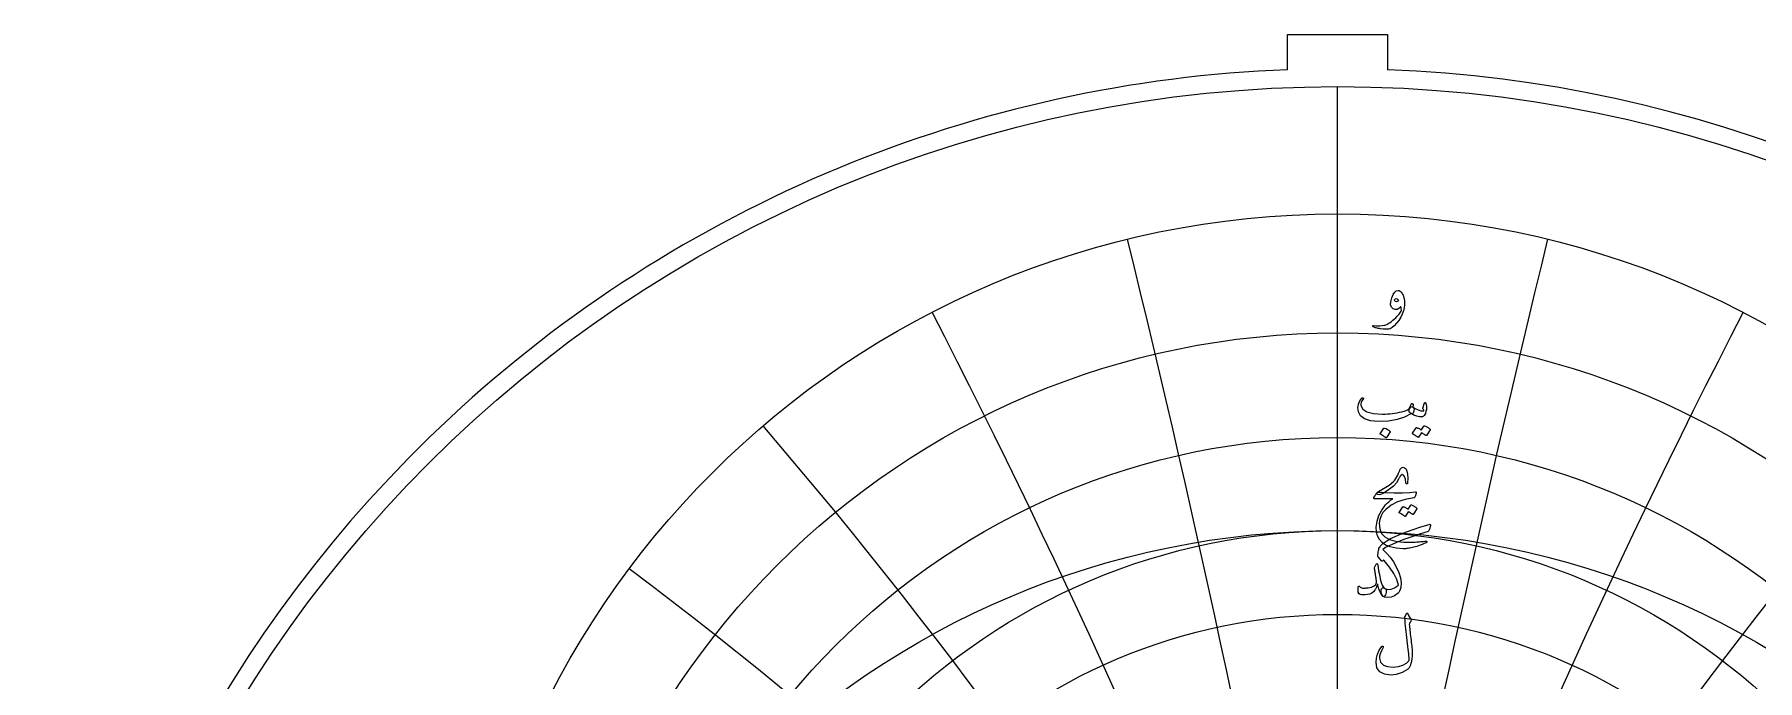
# Model space of a CAD drawing. Header units: millimetres. Extents: x -55 to 55, y -55 to 56.
# Drawn here: x -54.8 to 17.6, y 29 to 56.2 of the extents above; entities that cross this region are included whole.
import ezdxf

# ---------------------------------------------------------------- set-up
doc = ezdxf.new("R2010")
doc.units = ezdxf.units.MM
for name, color, linetype in [('CUT_OUTER', 1, 'Continuous'), ('ENGRAVE', 7, 'Continuous'), ('ENGRAVE_FINE', 8, 'Continuous'), ('TEXT', 5, 'Continuous')]:
    doc.layers.add(name, color=color, linetype=linetype)

msp = doc.modelspace()

# ---------------------------------------------------------------- linework, layer by layer
at = {"layer": 'CUT_OUTER'}
for points in [[(-2.1, 56.19), (2.1, 56.19), (2.1, 54.7095)], [(-2.1, 54.7095), (-2.1, 56.19)]]:
    msp.add_lwpolyline(points, dxfattribs=at)
for centre, radius, start, end in [((-0.0002, -0.0001), 54.7499, 132.890359, 87.801582), ((-0.0009, 0.0013), 54.7484, 92.19735, 132.890919)]:
    msp.add_arc(centre, radius, start, end, dxfattribs=at)
at = {"layer": 'ENGRAVE'}
msp.add_lwpolyline([(0, -54), (0, 54)], dxfattribs=at)
for centre, radius in [((0, 0), 54), ((0, 11.4852), 37.1669), ((0, 10.3479), 33.303), ((0, 9.4248), 29.8329), ((0, 0), 35.3478), ((0, 8.6686), 26.6792), ((0, 8.0447), 23.7826)]:
    msp.add_circle(centre, radius, dxfattribs=at)
at = {"layer": 'ENGRAVE_FINE'}
for centre, radius, start, end in [((-648.7264, -108.7894), 658.7341, 7.2741385, 13.7327429), ((-648.7264, -108.7894), 658.7341, 7.2741385, 13.7327429), ((648.7264, -108.7894), 658.7341, 166.2672571, 172.7258615), ((648.7264, -108.7894), 658.7341, 166.2672571, 172.7258615), ((-314.2784, -108.7894), 334.4481, 14.600687, 27.283105), ((-314.2784, -108.7894), 334.4481, 14.600687, 27.283105), ((314.2784, -108.7894), 334.4481, 152.716895, 165.399313), ((314.2784, -108.7894), 334.4481, 152.716895, 165.399313), ((-198.1258, -108.7894), 228.7759, 22.032702, 40.487991), ((-198.1258, -108.7894), 228.7759, 22.032702, 40.487991), ((198.1258, -108.7894), 228.7759, 139.512009, 157.967298), ((198.1258, -108.7894), 228.7759, 139.512009, 157.967298), ((-136.3223, -108.7894), 177.9561, 29.62447, 53.218263), ((-136.3223, -108.7894), 177.9561, 29.62447, 53.218263), ((136.3223, -108.7894), 177.9561, 126.781737, 150.37553), ((136.3223, -108.7894), 177.9561, 126.781737, 150.37553)]:
    msp.add_arc(centre, radius, start, end, dxfattribs=at)
at = {"layer": 'TEXT'}
for points in [[(2.277, 45.1285), (2.3353, 45.2638), (2.3984, 45.36), (2.4662, 45.4171), (2.5389, 45.4351), (2.5844, 45.4271), (2.6283, 45.4031), (2.6706, 45.3632), (2.7113, 45.3073), (2.7309, 45.275), (2.748, 45.2419), (2.7628, 45.2079), (2.7752, 45.1732), (2.7858, 45.1375), (2.7952, 45.1005), (2.8033, 45.0624), (2.8103, 45.0231), (2.8169, 44.9355), (2.8111, 44.8323), (2.793, 44.7135), (2.7624, 44.5792), (2.7173, 44.4401), (2.6554, 44.3069), (2.5768, 44.1798), (2.4814, 44.0586), (2.3814, 43.9531), (2.2922, 43.8758), (2.2137, 43.8269), (2.1461, 43.8064), (2.077, 43.8028), (1.9976, 43.8048), (1.9077, 43.8123), (1.8075, 43.8255), (1.7568, 43.8338), (1.7097, 43.8427), (1.6665, 43.8522), (1.6271, 43.8622), (1.5913, 43.8725), (1.5589, 43.8826), (1.5298, 43.8925), (1.5042, 43.9022), (1.489, 43.9105), (1.4786, 43.9197), (1.473, 43.9297), (1.4722, 43.9405), (1.4772, 43.9513), (1.4858, 43.958), (1.498, 43.9608), (1.5137, 43.9596), (1.6369, 43.9477), (1.7572, 43.9469), (1.8748, 43.9572), (1.9896, 43.9788), (2.025, 43.9898), (2.0642, 44.0067), (2.1072, 44.0297), (2.154, 44.0586), (2.2046, 44.0936), (2.259, 44.1345), (2.3172, 44.1814), (2.3792, 44.2343), (2.4399, 44.289), (2.4942, 44.3413), (2.5421, 44.3912), (2.5836, 44.4387), (2.6185, 44.484), (2.6467, 44.5273), (2.668, 44.5686), (2.6826, 44.6079), (2.6742, 44.6674), (2.665, 44.7117), (2.655, 44.7409), (2.6443, 44.7548), (2.5794, 44.6784), (2.5061, 44.6375), (2.4245, 44.6321), (2.3345, 44.6622), (2.2602, 44.7273), (2.2259, 44.8267), (2.2315, 44.9604), (2.277, 45.1285)], [(2.5676, 45.0103), (2.5205, 45.0674), (2.4718, 45.0886), (2.4215, 45.0738), (2.3696, 45.0231), (2.4119, 44.9888), (2.459, 44.9752), (2.5109, 44.9824), (2.5676, 45.0103)], [(3.1568, 40.5373), (3.1599, 40.5357), (3.1628, 40.5341), (3.1655, 40.5325), (3.168, 40.5309), (3.1705, 40.5291), (3.1732, 40.5269), (3.1761, 40.5243), (3.1792, 40.5213), (3.2049, 40.491), (3.2151, 40.4479), (3.2097, 40.392), (3.1888, 40.3233), (3.1694, 40.2816), (3.1496, 40.2555), (3.1295, 40.2449), (3.1089, 40.2499), (3.0985, 40.2549), (3.0898, 40.2571), (3.0826, 40.2565), (3.077, 40.2531), (2.8151, 40.1098), (2.5021, 40.0088), (2.1381, 39.9501), (1.7229, 39.9337), (1.3872, 39.9624), (1.1337, 40.0391), (0.9625, 40.1636), (0.8734, 40.3361), (0.8597, 40.4175), (0.8567, 40.499), (0.8645, 40.5804), (0.883, 40.6618), (0.9084, 40.7339), (0.9397, 40.8), (0.977, 40.86), (1.0203, 40.9141), (1.0285, 40.9209), (1.0371, 40.9253), (1.0461, 40.9273), (1.0555, 40.9269), (1.0643, 40.9231), (1.0714, 40.9181), (1.077, 40.9119), (1.081, 40.9045), (1.0828, 40.8974), (1.0818, 40.8886), (1.078, 40.8782), (1.0714, 40.8662), (1.0251, 40.7984), (0.9948, 40.7321), (0.9804, 40.6674), (0.982, 40.6044), (1.0579, 40.4463), (1.2343, 40.3329), (1.5113, 40.2642), (1.889, 40.2403), (1.9927, 40.2419), (2.0962, 40.2467), (2.1995, 40.2547), (2.3025, 40.2658), (2.4048, 40.2802), (2.5057, 40.2978), (2.6052, 40.3185), (2.7033, 40.3425), (2.7985, 40.3696), (2.8766, 40.3968), (2.9375, 40.4239), (2.9812, 40.4511), (2.998, 40.4654), (3.0135, 40.483), (3.0276, 40.5038), (3.0403, 40.5277), (3.0521, 40.5545), (3.0638, 40.5836), (3.0753, 40.6151), (3.0866, 40.6491), (3.091, 40.6594), (3.0977, 40.6682), (3.1069, 40.6754), (3.1185, 40.681), (3.1309, 40.684), (3.1425, 40.6834), (3.1532, 40.6792), (3.1632, 40.6714), (3.1712, 40.6606), (3.176, 40.6475), (3.1776, 40.6319), (3.176, 40.6139)], [(3.061, 40.2818), (3.0263, 40.3147), (3.0083, 40.3561), (3.0071, 40.4058), (3.0227, 40.4638), (3.0564, 40.5159), (3.0874, 40.5477), (3.1155, 40.559), (3.1409, 40.5501), (3.2606, 40.4708), (3.3804, 40.4151), (3.5001, 40.383), (3.6199, 40.3744), (3.6241, 40.3752), (3.6271, 40.3776), (3.6289, 40.3816), (3.6295, 40.3872), (3.6265, 40.3978), (3.6175, 40.4135), (3.6025, 40.4345), (3.5816, 40.4606), (3.5776, 40.4686), (3.5752, 40.4766), (3.5744, 40.4846), (3.5752, 40.4926), (3.6518, 40.7129), (3.6554, 40.7213), (3.6598, 40.7273), (3.665, 40.7309), (3.671, 40.7321), (3.677, 40.7311), (3.6822, 40.7281), (3.6866, 40.7231), (3.6901, 40.7161), (3.7141, 40.6445), (3.7285, 40.5732), (3.7333, 40.5024), (3.7285, 40.4319), (3.7129, 40.3443), (3.6917, 40.273), (3.665, 40.2181), (3.6327, 40.1796), (3.6081, 40.1585), (3.5856, 40.1429), (3.565, 40.1329), (3.5464, 40.1285), (3.4395, 40.1261), (3.3229, 40.1509), (3.1967, 40.2028), (3.061, 40.2818)], [(1.9465, 39.6495), (1.9505, 39.6535), (1.956, 39.6559), (1.9632, 39.6567), (1.972, 39.6559), (2.0341, 39.6307), (2.0926, 39.6), (2.1475, 39.5637), (2.1988, 39.5217), (2.2037, 39.5154), (2.2059, 39.509), (2.2053, 39.5026), (2.202, 39.4962), (2.0519, 39.2535), (2.0463, 39.2477), (2.0391, 39.2463), (2.0303, 39.2493), (2.0199, 39.2567), (2.0109, 39.2631), (1.9968, 39.2726), (1.9774, 39.2854), (1.9529, 39.3014), (1.9227, 39.3205), (1.8866, 39.3429), (1.8445, 39.3684), (1.7964, 39.3972), (1.79, 39.402), (1.7868, 39.4068), (1.7868, 39.4116), (1.79, 39.4164)], [(3.6295, 39.7389), (3.6335, 39.7429), (3.639, 39.7453), (3.6462, 39.7461), (3.655, 39.7453), (3.6865, 39.7335), (3.7169, 39.7205), (3.7463, 39.7064), (3.7748, 39.691), (3.8024, 39.6742), (3.8295, 39.6559), (3.8559, 39.6359), (3.8818, 39.6144), (3.8867, 39.6078), (3.8889, 39.6008), (3.8883, 39.5934), (3.885, 39.5856), (3.7317, 39.3429), (3.7275, 39.3397), (3.7213, 39.3397), (3.7131, 39.3429), (3.7029, 39.3493), (3.6959, 39.3552), (3.6846, 39.3633), (3.6688, 39.3735), (3.6486, 39.386), (3.6239, 39.4009), (3.5943, 39.4183), (3.56, 39.4384), (3.5209, 39.4611), (3.3995, 39.2726), (3.3939, 39.2669), (3.3868, 39.2655), (3.378, 39.2685), (3.3676, 39.2758), (3.3586, 39.2822), (3.3444, 39.2918), (3.3251, 39.3046), (3.3005, 39.3205), (3.2704, 39.3397), (3.2343, 39.3621), (3.1922, 39.3876), (3.144, 39.4164), (3.1391, 39.4211), (3.1369, 39.4259), (3.1375, 39.4307), (3.1409, 39.4355), (3.2973, 39.6686), (3.3013, 39.6726), (3.3069, 39.675), (3.3141, 39.6758), (3.3229, 39.675), (3.3496, 39.6663), (3.3756, 39.6563), (3.4007, 39.6448), (3.4251, 39.6319), (3.4486, 39.6178), (3.4714, 39.6028), (3.4933, 39.5867), (3.5145, 39.5696)], [(1.6239, 36.8956), (1.6429, 36.9179), (1.6646, 36.9399), (1.6892, 36.9618), (1.7165, 36.9835), (1.7467, 37.0051), (1.7796, 37.027), (1.8153, 37.049), (1.8539, 37.0713), (2.0247, 37.1723), (2.1636, 37.2613), (2.2706, 37.3383), (2.3457, 37.4034), (2.4037, 37.4675), (2.4534, 37.5351), (2.4948, 37.6064), (2.5277, 37.6812), (2.542, 37.7187), (2.556, 37.7543), (2.5699, 37.7881), (2.5836, 37.8202), (2.5969, 37.85), (2.6095, 37.8773), (2.6216, 37.9019), (2.6331, 37.924), (2.6584, 37.9617), (2.6866, 37.9886), (2.7175, 38.0048), (2.7512, 38.0102), (2.7842, 38.0048), (2.8159, 37.9886), (2.8464, 37.9617), (2.8758, 37.924), (2.9123, 37.8377), (2.9357, 37.7132), (2.9458, 37.5503), (2.9429, 37.3491), (2.9409, 37.331), (2.9349, 37.318), (2.9249, 37.3102), (2.9109, 37.3076), (2.8965, 37.3104), (2.8854, 37.3188), (2.8774, 37.3328), (2.8726, 37.3523), (2.848, 37.506), (2.8127, 37.6158), (2.7666, 37.6816), (2.7097, 37.7036), (2.6952, 37.701), (2.6802, 37.6932), (2.6648, 37.6802), (2.649, 37.6621), (2.6421, 37.6512), (2.6339, 37.6377), (2.6245, 37.6217), (2.6139, 37.603), (2.6021, 37.5817), (2.5892, 37.5579), (2.575, 37.5315), (2.5596, 37.5024), (2.4682, 37.3527), (2.3441, 37.2134), (2.1872, 37.0845), (1.9976, 36.9659), (1.9956, 36.9647), (1.9896, 36.9611), (1.9796, 36.9551), (1.9656, 36.9467), (1.9477, 36.936), (1.9257, 36.9228), (1.8998, 36.9072), (1.8698, 36.8892), (1.8066, 36.8609), (1.7445, 36.8525), (1.6836, 36.8641), (1.6239, 36.8956)], [(1.9688, 36.9499), (2.3786, 36.9356), (2.7329, 36.934), (3.0317, 36.9451), (3.275, 36.9691), (3.2825, 36.97), (3.289, 36.9695), (3.2944, 36.9676), (3.2989, 36.9643), (3.3022, 36.9598), (3.3041, 36.9543), (3.3046, 36.9478), (3.3037, 36.9403), (3.2974, 36.9112), (3.2914, 36.8845), (3.2855, 36.8601), (3.2798, 36.8382), (3.2743, 36.8186), (3.269, 36.8014), (3.2639, 36.7867), (3.259, 36.7743), (3.2486, 36.7545), (3.2367, 36.7399), (3.2231, 36.7306), (3.2079, 36.7264), (2.8391, 36.6595), (2.5181, 36.5547), (2.2451, 36.412), (2.0199, 36.2314), (1.9061, 36.1014), (1.8235, 35.9639), (1.772, 35.8188), (1.7517, 35.6661), (1.7712, 35.4264), (1.8491, 35.231), (1.9852, 35.0799), (2.1796, 34.9731), (2.2804, 34.9408), (2.3912, 34.914), (2.5119, 34.8929), (2.6427, 34.8773), (2.7832, 34.8671), (2.9333, 34.8621), (3.093, 34.8623), (3.2622, 34.8677), (3.3224, 34.8711), (3.3816, 34.8749), (3.4398, 34.8791), (3.4969, 34.8837), (3.5527, 34.8887), (3.6067, 34.8941), (3.6589, 34.8999), (3.7093, 34.9061), (3.7247, 34.9069), (3.7357, 34.9029), (3.7422, 34.8941), (3.7444, 34.8805), (3.7432, 34.8647), (3.7396, 34.8526), (3.7337, 34.844), (3.7253, 34.839), (3.6351, 34.8009), (3.5496, 34.7663), (3.469, 34.7354), (3.3931, 34.7081), (3.3223, 34.6841), (3.2566, 34.6633), (3.1961, 34.6458), (3.1409, 34.6314), (3.0889, 34.6208), (3.0383, 34.6114), (2.9891, 34.6033), (2.9413, 34.5963), (2.8947, 34.5909), (2.849, 34.5875), (2.8044, 34.5861), (2.7608, 34.5867), (2.463, 34.6099), (2.2147, 34.6602), (2.0159, 34.7376), (1.8666, 34.8422), (1.7571, 34.9729), (1.6806, 35.1256), (1.6373, 35.3003), (1.6271, 35.4969), (1.6584, 35.7408), (1.7333, 35.9775), (1.8517, 36.207), (2.0135, 36.4294), (2.0768, 36.4966), (2.1485, 36.5611), (2.2285, 36.6228), (2.3169, 36.6817), (1.5441, 36.6881), (1.5255, 36.696), (1.5177, 36.7104), (1.5207, 36.7312), (1.5345, 36.7583), (1.5604, 36.7978), (1.584, 36.8334), (1.6052, 36.8649), (1.6239, 36.8924), (1.6403, 36.9158), (1.6543, 36.9348), (1.6658, 36.9493), (1.675, 36.9595), (1.6958, 36.9613), (1.7517, 36.9603), (1.8427, 36.9565), (1.9688, 36.9499)], [(3.077, 36.4166), (3.081, 36.4206), (3.0866, 36.423), (3.0938, 36.4238), (3.1025, 36.423), (3.134, 36.4112), (3.1644, 36.3982), (3.1938, 36.3841), (3.2223, 36.3687), (3.2499, 36.3519), (3.277, 36.3336), (3.3034, 36.3136), (3.3293, 36.2921), (3.3343, 36.2855), (3.3365, 36.2785), (3.3359, 36.2711), (3.3325, 36.2633), (3.1792, 36.0206), (3.175, 36.0174), (3.1688, 36.0174), (3.1606, 36.0206), (3.1504, 36.027), (3.1434, 36.0329), (3.1321, 36.041), (3.1163, 36.0512), (3.0961, 36.0637), (3.0714, 36.0786), (3.0419, 36.096), (3.0075, 36.1161), (2.9684, 36.1388), (2.847, 35.9503), (2.8415, 35.9446), (2.8343, 35.9432), (2.8255, 35.9462), (2.8151, 35.9535), (2.8061, 35.9599), (2.792, 35.9695), (2.7726, 35.9823), (2.748, 35.9982), (2.7179, 36.0174), (2.6818, 36.0398), (2.6397, 36.0653), (2.5916, 36.0941), (2.5866, 36.0988), (2.5844, 36.1036), (2.585, 36.1084), (2.5884, 36.1132), (2.7449, 36.3463), (2.7488, 36.3503), (2.7544, 36.3527), (2.7616, 36.3535), (2.7704, 36.3527), (2.7971, 36.344), (2.8231, 36.334), (2.8482, 36.3225), (2.8726, 36.3096), (2.8961, 36.2955), (2.9189, 36.2805), (2.9409, 36.2644), (2.962, 36.2473)], [(3.8402, 35.6106), (3.8726, 35.6164), (3.8929, 35.6082), (3.9013, 35.5861), (3.8977, 35.5499), (3.8626, 35.4094), (3.8518, 35.3735), (3.8386, 35.3456), (3.8231, 35.3256), (3.8051, 35.3136), (3.4454, 35.1958), (3.1201, 35.0849), (2.8291, 34.981), (2.5724, 34.8841), (2.3505, 34.7938), (2.1636, 34.7096), (2.0119, 34.6317), (1.8954, 34.5599), (2.059, 34.4003), (2.2083, 34.2246), (2.3433, 34.033), (2.4638, 33.8254), (2.574, 33.5835), (2.6427, 33.3592), (2.6698, 33.1524), (2.6554, 32.9632), (2.6339, 32.8781), (2.6075, 32.8083), (2.5764, 32.7536), (2.5405, 32.7141), (2.3912, 32.6119), (2.2467, 32.5512), (2.1069, 32.532), (1.972, 32.5544), (1.9141, 32.5843), (1.8714, 32.6326), (1.8439, 32.6993), (1.8315, 32.7843), (1.8321, 32.8522), (1.8435, 32.9025), (1.8656, 32.9352), (1.8986, 32.9504), (1.9151, 32.9496), (1.9361, 32.944), (1.9614, 32.9336), (1.9912, 32.9185), (2.1137, 32.8765), (2.2483, 32.8849), (2.3948, 32.9436), (2.5532, 33.0526), (2.4834, 33.2939), (2.36, 33.5484), (2.1832, 33.816), (1.9529, 34.0969), (1.9463, 34.1015), (1.9393, 34.1025), (1.9319, 34.0999), (1.9241, 34.0937), (1.889, 34.0649), (1.8808, 34.0592), (1.8722, 34.0578), (1.8632, 34.0607), (1.8539, 34.0681), (1.7006, 34.2406), (1.697, 34.2538), (1.6958, 34.2837), (1.697, 34.3304), (1.7006, 34.3939), (1.7066, 34.4613), (1.7149, 34.5168), (1.7257, 34.5603), (1.7389, 34.5919), (1.7615, 34.632), (1.7848, 34.6693), (1.8086, 34.7038), (1.8331, 34.7356), (1.8581, 34.7647), (1.8838, 34.7915), (1.91, 34.8158), (1.9369, 34.8378), (2.0672, 34.9225), (2.2283, 35.0106), (2.4201, 35.1021), (2.6427, 35.1971), (2.8959, 35.2954), (3.18, 35.397), (3.4947, 35.5021), (3.8402, 35.6106)], [(1.9018, 32.5927), (1.8397, 32.6574), (1.7844, 32.7588), (1.7359, 32.8969), (1.6942, 33.0717), (1.6884, 33.0909), (1.6806, 33.0941), (1.6708, 33.0813), (1.659, 33.0526), (1.6492, 33.0255), (1.6387, 32.9987), (1.6276, 32.972), (1.6159, 32.9456), (1.6039, 32.9194), (1.5916, 32.8933), (1.5791, 32.8675), (1.5664, 32.8418), (1.5133, 32.7716), (1.4435, 32.7173), (1.3569, 32.6789), (1.2535, 32.6566), (1.1529, 32.6462), (1.0682, 32.6438), (0.9996, 32.6494), (0.9469, 32.663), (0.8998, 32.6961), (0.8702, 32.7572), (0.8583, 32.8462), (0.8639, 32.9632), (0.8682, 32.9829), (0.875, 32.9975), (0.8842, 33.0069), (0.8958, 33.0111), (0.909, 33.0113), (0.9197, 33.0087), (0.9281, 33.0033), (0.9341, 32.9951), (0.9523, 32.9698), (0.978, 32.9512), (1.0114, 32.9394), (1.0523, 32.9344), (1.0755, 32.9332), (1.1006, 32.9328), (1.1274, 32.9332), (1.1561, 32.9344), (1.1863, 32.9364), (1.2179, 32.9392), (1.251, 32.9428), (1.2854, 32.9472), (1.4283, 32.9779), (1.5345, 33.0254), (1.604, 33.0897), (1.6367, 33.1707), (1.635, 33.1881), (1.6331, 33.2083), (1.631, 33.2312), (1.6287, 33.257), (1.6258, 33.2857), (1.6219, 33.3176), (1.617, 33.3528), (1.6111, 33.3911), (1.605, 33.4301), (1.5992, 33.4673), (1.5938, 33.5028), (1.5888, 33.5364), (1.5838, 33.5682), (1.5784, 33.5983), (1.5726, 33.6265), (1.5664, 33.653), (1.5575, 33.7039), (1.5529, 33.7448), (1.5527, 33.7757), (1.5569, 33.7967), (1.6239, 33.9436), (1.6293, 33.9506), (1.6359, 33.9556), (1.6437, 33.9586), (1.6527, 33.9596), (1.6614, 33.958), (1.6686, 33.9532), (1.6742, 33.9452), (1.6782, 33.934), (1.6986, 33.8091), (1.7245, 33.6641), (1.7561, 33.4993), (1.7932, 33.3145), (1.8307, 33.1688), (1.8762, 33.0542), (1.9297, 32.9708), (1.9912, 32.9185), (2.0135, 32.9001), (2.0295, 32.8737), (2.0391, 32.8394), (2.0423, 32.7971), (2.0389, 32.7408), (2.0287, 32.6901), (2.0117, 32.645), (1.988, 32.6055), (1.9706, 32.5867), (1.9505, 32.5783), (1.9275, 32.5803), (1.9018, 32.5927)], [(2.8918, 31.8581), (2.8973, 31.8679), (2.9045, 31.8749), (2.9133, 31.8791), (2.9237, 31.8805), (2.9341, 31.8787), (2.9429, 31.8733), (2.95, 31.8643), (2.9556, 31.8517), (2.9854, 31.7785), (3.0171, 31.7152), (3.0508, 31.6619), (3.0866, 31.6186), (3.0971, 31.603), (3.1001, 31.5851), (3.0955, 31.5647), (3.0834, 31.5419), (3.0756, 31.531), (3.0682, 31.5204), (3.0612, 31.5102), (3.0546, 31.5004), (3.0484, 31.4912), (3.0427, 31.4829), (3.0373, 31.4753), (3.0323, 31.4685), (3.0239, 31.4561), (3.0179, 31.4413), (3.0143, 31.4242), (3.0131, 31.4046), (3.0169, 31.3494), (3.0219, 31.2893), (3.0281, 31.2241), (3.0355, 31.1539), (3.0439, 31.0788), (3.053, 30.9986), (3.063, 30.9135), (3.0738, 30.8234), (3.0859, 30.7335), (3.0965, 30.6489), (3.1058, 30.5698), (3.1137, 30.4961), (3.1204, 30.4275), (3.1261, 30.3639), (3.1308, 30.3053), (3.1345, 30.2518), (3.1387, 30.0931), (3.1257, 29.9428), (3.0955, 29.8009), (3.0482, 29.6673), (3.0021, 29.5889), (2.9309, 29.5164), (2.8345, 29.45), (2.7129, 29.3895), (2.5812, 29.3394), (2.4574, 29.3041), (2.3417, 29.2835), (2.2339, 29.2777), (1.964, 29.3148), (1.7708, 29.4166), (1.6543, 29.5831), (1.6143, 29.8142), (1.6283, 29.9865), (1.6734, 30.1551), (1.7497, 30.3202), (1.857, 30.4817), (1.8652, 30.4911), (1.8738, 30.4969), (1.8828, 30.4991), (1.8922, 30.4977), (1.9022, 30.4939), (1.9097, 30.4889), (1.9149, 30.4827), (1.9177, 30.4753), (1.9197, 30.4643), (1.9193, 30.4537), (1.9165, 30.4436), (1.9113, 30.4338), (1.8381, 30.2911), (1.7876, 30.1695), (1.7598, 30.0691), (1.7549, 29.9899), (1.8081, 29.8192), (1.9233, 29.7001), (2.1004, 29.6324), (2.3393, 29.6162), (2.5546, 29.6396), (2.7377, 29.6937), (2.8884, 29.7785), (3.0067, 29.8941), (3.0042, 29.9499), (2.9999, 30.015), (2.9939, 30.0896), (2.986, 30.1735), (2.9761, 30.267), (2.964, 30.3703), (2.9497, 30.4834), (2.9333, 30.6062), (2.9177, 30.733), (2.9029, 30.8577), (2.889, 30.9805), (2.8758, 31.1012), (2.8636, 31.22), (2.8526, 31.3368), (2.8429, 31.4515), (2.8343, 31.5643), (2.8215, 31.6729), (2.8221, 31.6853), (2.8239, 31.6968), (2.8269, 31.7076), (2.8311, 31.7176)]]:
    msp.add_lwpolyline(points, close=True, dxfattribs=at)

doc.saveas('drawing.dxf')
